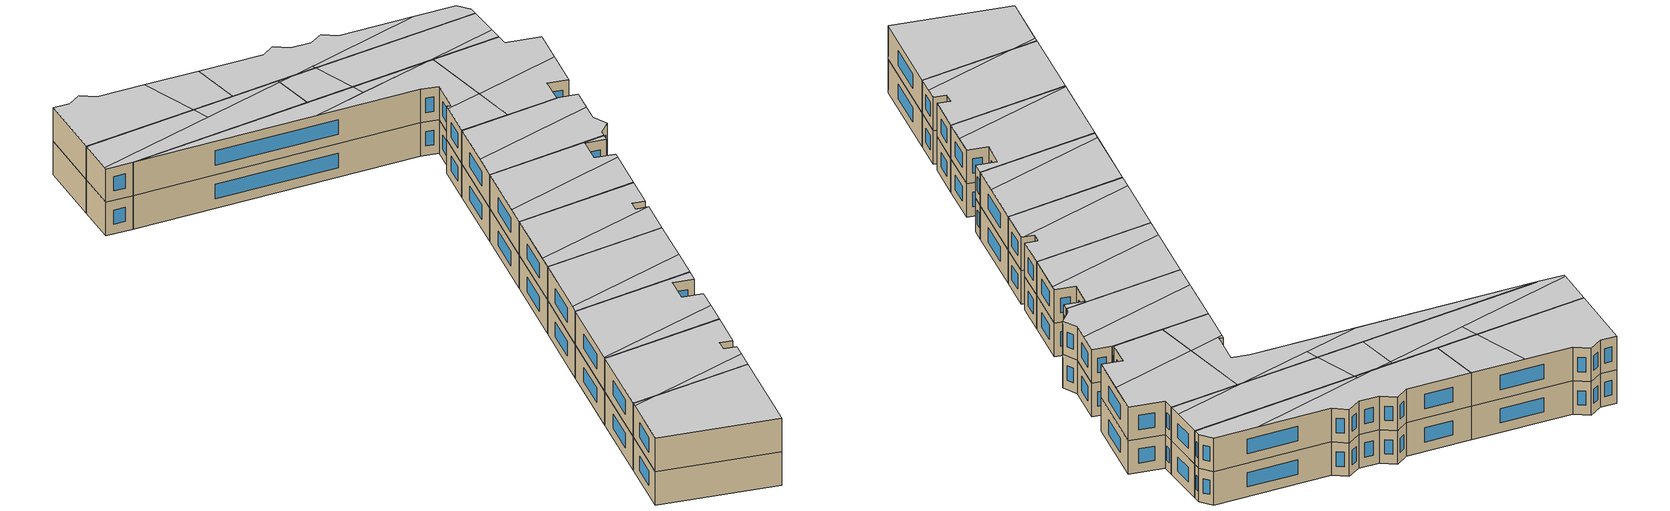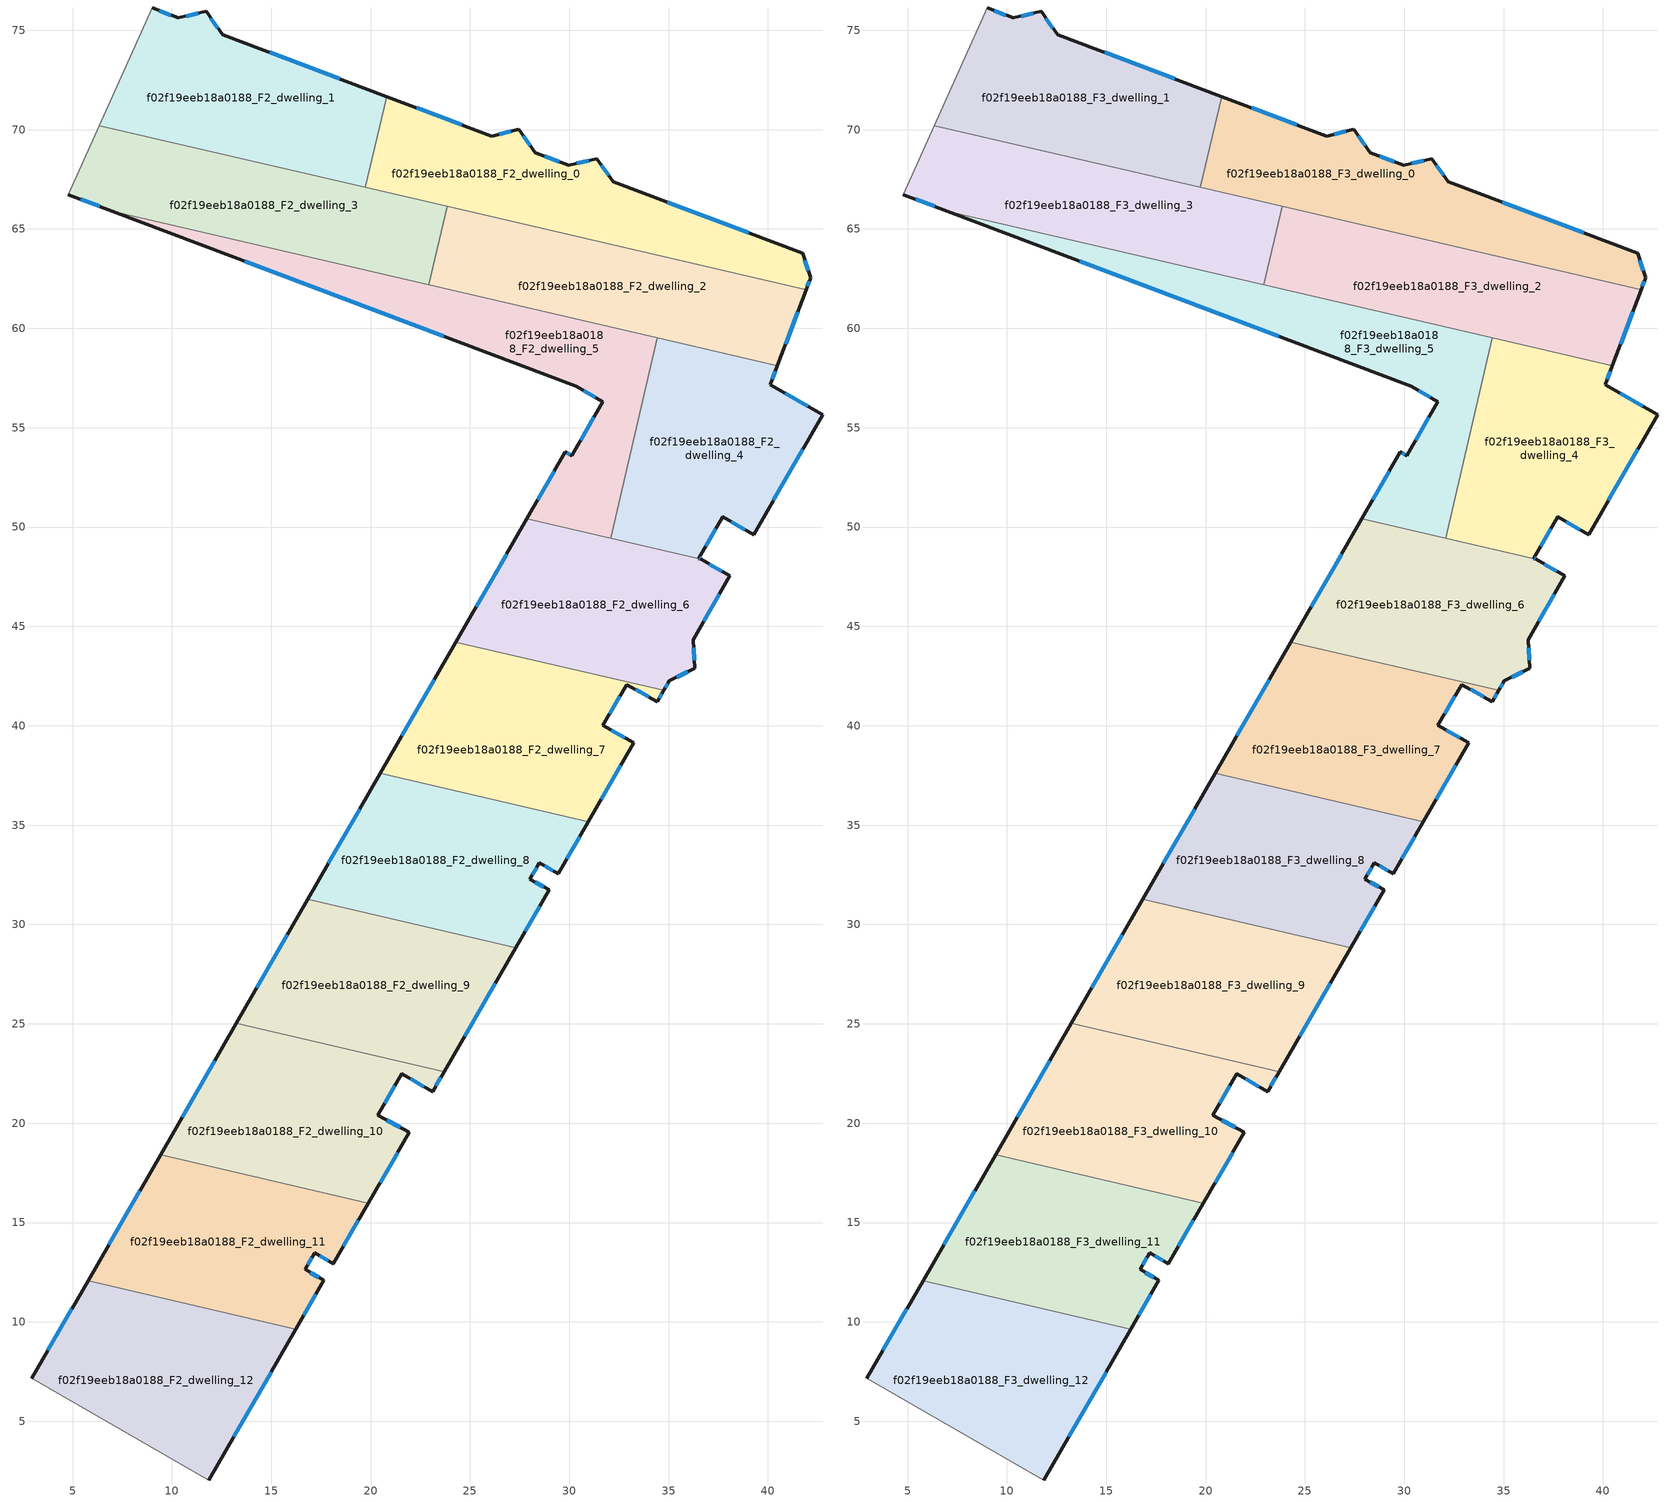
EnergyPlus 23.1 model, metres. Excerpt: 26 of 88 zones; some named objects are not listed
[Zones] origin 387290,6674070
f02f19eeb18a0188_F2_dwelling_0
 floor to f02f19eeb18a0188_F1_dwelling_0 (EU_floor_Construction): 41.74,63.77 42.15,62.55 41.92,61.94 19.74,67.09 20.81,71.66 26.09,69.67 27.45,70.02 28.29,68.85 29.97,68.21 31.37,68.54 32.21,67.37 z6
 wall outside (EU_wall_Construction): 41.92,61.94 42.15,62.55 41.74,63.77 32.21,67.37 31.37,68.54 29.97,68.21 28.29,68.85 27.45,70.02 26.09,69.67 20.81,71.66 z6:9
 wall to f02f19eeb18a0188_F2_dwelling_1 (EU_wall_Construction): 20.81,71.66 19.74,67.09 z6:9
 wall to f02f19eeb18a0188_F2_dwelling_2 (EU_wall_Construction): 23.85,66.14 41.92,61.94 z6:9
 wall to f02f19eeb18a0188_F2_dwelling_3 (EU_wall_Construction): 19.74,67.09 23.85,66.14 z6:9
 window (EU_Window_Construction): 28.05,69.18 27.69,69.68 / 29.49,68.39 28.77,68.67 / 30.97,68.44 30.37,68.3 / 31.97,67.7 31.61,68.2 / 39.02,64.8 34.94,66.34 / 42.03,62.9 41.86,63.42 / 41.99,62.11 42.09,62.37 / 24.58,70.24 22.32,71.09 / 27.06,69.92 26.48,69.77 z6.86:8.14
f02f19eeb18a0188_F2_dwelling_1
 floor to f02f19eeb18a0188_F1_dwelling_1 (EU_floor_Construction): 20.81,71.66 19.74,67.09 6.34,70.21 9,76.12 10.32,75.62 11.72,75.95 12.56,74.78 z6
 wall outside (EU_wall_Construction): 20.81,71.66 12.56,74.78 11.72,75.95 10.32,75.62 9,76.12 z6:9
 wall adiabatic (EU_wall_Construction): 9,76.12 6.34,70.21 z6:9
 wall to f02f19eeb18a0188_F2_dwelling_3 (EU_wall_Construction): 6.34,70.21 19.74,67.09 z6:9
 window (EU_Window_Construction): 18.45,72.55 14.92,73.89 / 9.94,75.77 9.38,75.98 / 11.32,75.86 10.72,75.72 / 12.32,75.11 11.96,75.62 z6.86:8.14
f02f19eeb18a0188_F2_dwelling_10
 floor to f02f19eeb18a0188_F1_dwelling_10 (EU_floor_Construction): 23.7,22.59 23.12,21.59 21.56,22.49 20.37,20.41 21.95,19.54 19.89,15.98 9.43,18.41 13.24,25.02 z6
 wall outside (EU_wall_Construction): 19.89,15.98 21.95,19.54 20.37,20.41 21.56,22.49 23.12,21.59 23.7,22.59 / 13.24,25.02 9.43,18.41 z6:9
 wall to f02f19eeb18a0188_F2_dwelling_11 (EU_wall_Construction): 9.43,18.41 19.89,15.98 z6:9
 wall to f02f19eeb18a0188_F2_dwelling_9 (EU_wall_Construction): 23.7,22.59 13.24,25.02 z6:9
 window (EU_Window_Construction): 22.01,22.23 22.68,21.84 / 20.71,21 21.22,21.89 / 21.49,19.79 20.82,20.16 / 20.48,17 21.36,18.52 / 12.15,23.13 10.52,20.3 / 23.29,21.87 23.54,22.3 z6.86:8.14
f02f19eeb18a0188_F2_dwelling_11
 floor to f02f19eeb18a0188_F1_dwelling_11 (EU_floor_Construction): 19.89,15.98 18.13,12.92 17.18,13.47 16.7,12.64 17.65,12.09 16.24,9.64 5.78,12.07 9.43,18.41 z6
 wall outside (EU_wall_Construction): 16.24,9.64 17.65,12.09 16.7,12.64 17.18,13.47 18.13,12.92 19.89,15.98 / 9.43,18.41 5.78,12.07 z6:9
 wall to f02f19eeb18a0188_F2_dwelling_12 (EU_wall_Construction): 5.78,12.07 16.24,9.64 z6:9
 window (EU_Window_Construction): 17.45,13.32 17.86,13.08 / 16.84,12.88 17.04,13.24 / 17.38,12.25 16.97,12.48 / 16.64,10.34 17.25,11.39 / 8.39,16.6 6.82,13.88 / 18.63,13.8 19.39,15.11 z6.86:8.14
f02f19eeb18a0188_F2_dwelling_12
 floor to f02f19eeb18a0188_F1_dwelling_12 (EU_floor_Construction): 16.24,9.64 11.86,2.04 2.96,7.17 5.78,12.07 z6
 wall outside (EU_wall_Construction): 5.78,12.07 2.96,7.17 / 11.86,2.04 16.24,9.64 z6:9
 wall adiabatic (EU_wall_Construction): 2.96,7.17 11.86,2.04 z6:9
 window (EU_Window_Construction): 4.97,10.67 3.76,8.57 / 13.11,4.21 14.99,7.47 z6.86:8.14
f02f19eeb18a0188_F2_dwelling_2
 floor to f02f19eeb18a0188_F1_dwelling_2 (EU_floor_Construction): 41.92,61.94 40.48,58.11 22.93,62.19 23.85,66.14 z6
 wall outside (EU_wall_Construction): 40.48,58.11 41.92,61.94 z6:9
 wall to f02f19eeb18a0188_F2_dwelling_3 (EU_wall_Construction): 23.85,66.14 22.93,62.19 z6:9
 wall to f02f19eeb18a0188_F2_dwelling_5 (EU_wall_Construction): 22.93,62.19 34.42,59.52 z6:9
 wall to f02f19eeb18a0188_F2_dwelling_4 (EU_wall_Construction): 34.42,59.52 40.48,58.11 z6:9
 window (EU_Window_Construction): 40.89,59.2 41.51,60.84 z6.86:8.14
f02f19eeb18a0188_F2_dwelling_3
 floor to f02f19eeb18a0188_F1_dwelling_3 (EU_floor_Construction): 23.85,66.14 22.93,62.19 6.99,65.89 4.77,66.73 6.34,70.21 z6
 wall outside (EU_wall_Construction): 4.77,66.73 6.99,65.89 z6:9
 wall adiabatic (EU_wall_Construction): 6.34,70.21 4.77,66.73 z6:9
 wall to f02f19eeb18a0188_F2_dwelling_5 (EU_wall_Construction): 6.99,65.89 22.93,62.19 z6:9
 window (EU_Window_Construction): 5.41,66.49 6.36,66.13 z6.86:8.14
f02f19eeb18a0188_F2_dwelling_4
 floor to f02f19eeb18a0188_F1_dwelling_4 (EU_floor_Construction): 40.48,58.11 40.12,57.16 42.75,55.65 39.28,49.62 37.72,50.52 36.52,48.44 36.63,48.37 32.08,49.43 34.42,59.52 z6
 wall outside (EU_wall_Construction): 36.63,48.37 36.52,48.44 37.72,50.52 39.28,49.62 42.75,55.65 40.12,57.16 40.48,58.11 z6:9
 wall to f02f19eeb18a0188_F2_dwelling_5 (EU_wall_Construction): 34.42,59.52 32.08,49.43 z6:9
 wall to f02f19eeb18a0188_F2_dwelling_6 (EU_wall_Construction): 32.08,49.43 36.63,48.37 z6:9
 window (EU_Window_Construction): 40.27,51.34 41.75,53.93 / 38.16,50.26 38.83,49.88 / 36.86,49.03 37.37,49.92 / 36.6,48.39 36.55,48.42 / 40.22,57.43 40.37,57.84 / 42,56.08 40.87,56.73 z6.86:8.14
f02f19eeb18a0188_F2_dwelling_5
 floor to f02f19eeb18a0188_F1_dwelling_5 (EU_floor_Construction): 34.42,59.52 32.08,49.43 27.87,50.41 29.81,53.78 30.12,53.6 31.68,56.31 30.35,57.08 6.99,65.89 z6
 wall outside (EU_wall_Construction): 6.99,65.89 30.35,57.08 31.68,56.31 30.12,53.6 29.81,53.78 27.87,50.41 z6:9
 wall to f02f19eeb18a0188_F2_dwelling_6 (EU_wall_Construction): 27.87,50.41 32.08,49.43 z6:9
 window (EU_Window_Construction): 30.03,53.65 29.9,53.73 / 31.24,55.54 30.57,54.37 / 30.73,56.86 31.3,56.53 / 13.67,63.38 23.68,59.6 / 29.25,52.82 28.42,51.37 z6.86:8.14
f02f19eeb18a0188_F2_dwelling_6
 floor to f02f19eeb18a0188_F1_dwelling_6 (EU_floor_Construction): 36.63,48.37 38.08,47.54 36.23,44.33 36.33,42.9 35.03,42.26 34.76,41.78 24.29,44.21 27.87,50.41 z6
 wall outside (EU_wall_Construction): 34.76,41.78 35.03,42.26 36.33,42.9 36.23,44.33 38.08,47.54 36.63,48.37 / 27.87,50.41 24.29,44.21 z6:9
 wall to f02f19eeb18a0188_F2_dwelling_7 (EU_wall_Construction): 24.29,44.21 34.76,41.78 z6:9
 window (EU_Window_Construction): 36.76,45.25 37.55,46.62 / 36.3,43.31 36.26,43.92 / 35.4,42.44 35.96,42.71 / 34.84,41.91 34.95,42.12 / 26.85,48.64 25.32,45.98 / 37.66,47.78 37.04,48.14 z6.86:8.14
f02f19eeb18a0188_F2_dwelling_7
 floor to f02f19eeb18a0188_F1_dwelling_7 (EU_floor_Construction): 34.76,41.78 34.43,41.22 32.9,42.07 31.68,40.04 33.24,39.14 30.95,35.17 20.49,37.6 24.29,44.21 z6
 wall outside (EU_wall_Construction): 30.95,35.17 33.24,39.14 31.68,40.04 32.9,42.07 34.43,41.22 34.76,41.78 / 24.29,44.21 20.49,37.6 z6:9
 wall to f02f19eeb18a0188_F2_dwelling_8 (EU_wall_Construction): 20.49,37.6 30.95,35.17 z6:9
 window (EU_Window_Construction): 33.34,41.83 33.99,41.46 / 32.03,40.62 32.55,41.49 / 32.79,39.39 32.12,39.78 / 31.6,36.3 32.58,38 / 23.21,42.32 21.58,39.49 / 34.53,41.38 34.66,41.62 z6.86:8.14
f02f19eeb18a0188_F2_dwelling_8
 floor to f02f19eeb18a0188_F1_dwelling_8 (EU_floor_Construction): 30.95,35.17 29.44,32.55 28.49,33.1 28.01,32.27 28.98,31.76 27.3,28.84 16.84,31.27 20.49,37.6 z6
 wall outside (EU_wall_Construction): 27.3,28.84 28.98,31.76 28.01,32.27 28.49,33.1 29.44,32.55 30.95,35.17 / 20.49,37.6 16.84,31.27 z6:9
 wall to f02f19eeb18a0188_F2_dwelling_9 (EU_wall_Construction): 16.84,31.27 27.3,28.84 z6:9
 window (EU_Window_Construction): 28.76,32.95 29.17,32.71 / 28.15,32.51 28.35,32.86 / 28.71,31.9 28.29,32.12 / 27.78,29.67 28.5,30.92 / 19.45,35.79 17.88,33.08 / 29.87,33.3 30.52,34.42 z6.86:8.14
f02f19eeb18a0188_F2_dwelling_9
 floor to f02f19eeb18a0188_F1_dwelling_9 (EU_floor_Construction): 27.3,28.84 23.7,22.59 13.24,25.02 16.84,31.27 z6
 wall outside (EU_wall_Construction): 16.84,31.27 13.24,25.02 / 23.7,22.59 27.3,28.84 z6:9
 window (EU_Window_Construction): 15.81,29.48 14.27,26.81 / 24.73,24.37 26.27,27.05 z6.86:8.14
f02f19eeb18a0188_F3_dwelling_0
 floor to f02f19eeb18a0188_F2_dwelling_0 (EU_floor_Construction): 41.74,63.77 42.15,62.55 41.92,61.94 19.74,67.09 20.81,71.66 26.09,69.67 27.45,70.02 28.29,68.85 29.97,68.21 31.37,68.54 32.21,67.37 z9
 wall outside (EU_wall_Construction): 41.92,61.94 42.15,62.55 41.74,63.77 32.21,67.37 31.37,68.54 29.97,68.21 28.29,68.85 27.45,70.02 26.09,69.67 20.81,71.66 z9:12
 wall to f02f19eeb18a0188_F3_dwelling_1 (EU_wall_Construction): 20.81,71.66 19.74,67.09 z9:12
 wall to f02f19eeb18a0188_F3_dwelling_2 (EU_wall_Construction): 23.85,66.14 41.92,61.94 z9:12
 wall to f02f19eeb18a0188_F3_dwelling_3 (EU_wall_Construction): 19.74,67.09 23.85,66.14 z9:12
 window (EU_Window_Construction): 28.05,69.18 27.69,69.68 / 29.49,68.39 28.77,68.67 / 30.97,68.44 30.37,68.3 / 31.97,67.7 31.61,68.2 / 39.02,64.8 34.94,66.34 / 42.03,62.9 41.86,63.42 / 41.99,62.11 42.09,62.37 / 24.58,70.24 22.32,71.09 / 27.06,69.92 26.48,69.77 z9.86:11.14
 ceiling to f02f19eeb18a0188_F4_dwelling_0 (EU_floor_Construction): 38.23,65.09 32.21,67.37 31.37,68.54 29.97,68.21 28.29,68.85 27.45,70.02 26.09,69.67 20.81,71.66 19.74,67.09 25.35,65.79 z12
 ceiling to f02f19eeb18a0188_F4_dwelling_2 (EU_floor_Construction): 41.92,61.94 42.11,62.45 42.15,62.55 41.74,63.77 38.23,65.09 27.33,65.68 27.31,65.33 z12
 ceiling to f02f19eeb18a0188_F4_dwelling_3 (EU_floor_Construction): 27.31,65.33 27.33,65.68 25.35,65.79 z12
f02f19eeb18a0188_F3_dwelling_1
 floor to f02f19eeb18a0188_F2_dwelling_1 (EU_floor_Construction): 20.81,71.66 19.74,67.09 6.34,70.21 9,76.12 10.32,75.62 11.72,75.95 12.56,74.78 z9
 wall outside (EU_wall_Construction): 20.81,71.66 12.56,74.78 11.72,75.95 10.32,75.62 9,76.12 z9:12
 wall adiabatic (EU_wall_Construction): 9,76.12 6.34,70.21 z9:12
 wall to f02f19eeb18a0188_F3_dwelling_3 (EU_wall_Construction): 6.34,70.21 19.74,67.09 z9:12
 window (EU_Window_Construction): 18.45,72.55 14.92,73.89 / 9.94,75.77 9.38,75.98 / 11.32,75.86 10.72,75.72 / 12.32,75.11 11.96,75.62 z9.86:11.14
 ceiling to f02f19eeb18a0188_F4_dwelling_1 (EU_floor_Construction): 16.1,67.94 16.39,73.33 12.56,74.78 11.72,75.95 10.32,75.62 9,76.12 6.34,70.21 z12
 ceiling to f02f19eeb18a0188_F4_dwelling_0 (EU_floor_Construction): 19.74,67.09 20.81,71.66 16.39,73.33 16.1,67.94 z12
f02f19eeb18a0188_F3_dwelling_10
 floor to f02f19eeb18a0188_F2_dwelling_10 (EU_floor_Construction): 23.7,22.59 23.12,21.59 21.56,22.49 20.37,20.41 21.95,19.54 19.89,15.98 9.43,18.41 13.24,25.02 z9
 wall outside (EU_wall_Construction): 19.89,15.98 21.95,19.54 20.37,20.41 21.56,22.49 23.12,21.59 23.7,22.59 / 13.24,25.02 9.43,18.41 z9:12
 wall to f02f19eeb18a0188_F3_dwelling_11 (EU_wall_Construction): 9.43,18.41 19.89,15.98 z9:12
 wall to f02f19eeb18a0188_F3_dwelling_9 (EU_wall_Construction): 23.7,22.59 13.24,25.02 z9:12
 window (EU_Window_Construction): 22.01,22.23 22.68,21.84 / 20.71,21 21.22,21.89 / 21.49,19.79 20.82,20.16 / 20.48,17 21.36,18.52 / 12.15,23.13 10.52,20.3 / 23.29,21.87 23.54,22.3 z9.86:11.14
 ceiling to f02f19eeb18a0188_F4_dwelling_9 (EU_floor_Construction): 21.95,19.54 20.37,20.41 21.56,22.49 23.12,21.59 23.7,22.59 13.24,25.02 9.51,18.55 21.01,17.93 z12
 ceiling to f02f19eeb18a0188_F4_dwelling_10 (EU_floor_Construction): 19.89,15.98 21.01,17.93 9.51,18.55 9.43,18.41 z12
f02f19eeb18a0188_F3_dwelling_11
 floor to f02f19eeb18a0188_F2_dwelling_11 (EU_floor_Construction): 19.89,15.98 18.13,12.92 17.18,13.47 16.7,12.64 17.65,12.09 16.24,9.64 5.78,12.07 9.43,18.41 z9
 wall outside (EU_wall_Construction): 16.24,9.64 17.65,12.09 16.7,12.64 17.18,13.47 18.13,12.92 19.89,15.98 / 9.43,18.41 5.78,12.07 z9:12
 wall to f02f19eeb18a0188_F3_dwelling_12 (EU_wall_Construction): 5.78,12.07 16.24,9.64 z9:12
 window (EU_Window_Construction): 17.45,13.32 17.86,13.08 / 16.84,12.88 17.04,13.24 / 17.38,12.25 16.97,12.48 / 16.64,10.34 17.25,11.39 / 8.39,16.6 6.82,13.88 / 18.63,13.8 19.39,15.11 z9.86:11.14
 ceiling to f02f19eeb18a0188_F4_dwelling_10 (EU_floor_Construction): 17.65,12.09 16.7,12.64 17.18,13.47 18.13,12.92 19.89,15.98 9.43,18.41 5.78,12.07 8,11.56 17.06,11.07 z12
 ceiling to f02f19eeb18a0188_F4_dwelling_11 (EU_floor_Construction): 16.24,9.64 17.06,11.07 8,11.56 z12
f02f19eeb18a0188_F3_dwelling_12
 floor to f02f19eeb18a0188_F2_dwelling_12 (EU_floor_Construction): 16.24,9.64 11.86,2.04 2.96,7.17 5.78,12.07 z9
 wall outside (EU_wall_Construction): 5.78,12.07 2.96,7.17 / 11.86,2.04 16.24,9.64 z9:12
 wall adiabatic (EU_wall_Construction): 2.96,7.17 11.86,2.04 z9:12
 window (EU_Window_Construction): 4.97,10.67 3.76,8.57 / 13.11,4.21 14.99,7.47 z9.86:11.14
 ceiling to f02f19eeb18a0188_F4_dwelling_11 (EU_floor_Construction): 11.86,2.04 16.24,9.64 8,11.56 5.56,11.69 2.96,7.17 z12
 ceiling to f02f19eeb18a0188_F4_dwelling_10 (EU_floor_Construction): 8,11.56 5.78,12.07 5.56,11.69 z12
f02f19eeb18a0188_F3_dwelling_2
 floor to f02f19eeb18a0188_F2_dwelling_2 (EU_floor_Construction): 41.92,61.94 40.48,58.11 22.93,62.19 23.85,66.14 z9
 wall outside (EU_wall_Construction): 40.48,58.11 41.92,61.94 z9:12
 wall to f02f19eeb18a0188_F3_dwelling_3 (EU_wall_Construction): 23.85,66.14 22.93,62.19 z9:12
 wall to f02f19eeb18a0188_F3_dwelling_5 (EU_wall_Construction): 22.93,62.19 34.42,59.52 z9:12
 wall to f02f19eeb18a0188_F3_dwelling_4 (EU_wall_Construction): 34.42,59.52 40.48,58.11 z9:12
 window (EU_Window_Construction): 40.89,59.2 41.51,60.84 z9.86:11.14
 ceiling to f02f19eeb18a0188_F4_dwelling_2 (EU_floor_Construction): 40.91,59.27 41.92,61.94 27.31,65.33 27.09,61.22 33.86,59.65 z12
 ceiling to f02f19eeb18a0188_F4_dwelling_4 (EU_floor_Construction): 40.48,58.11 40.91,59.27 33.86,59.65 z12
 ceiling to f02f19eeb18a0188_F4_dwelling_3 (EU_floor_Construction): 27.09,61.22 27.31,65.33 25.35,65.79 23.79,65.87 22.93,62.19 z12
 ceiling to f02f19eeb18a0188_F4_dwelling_0 (EU_floor_Construction): 25.35,65.79 23.85,66.14 23.79,65.87 z12
f02f19eeb18a0188_F3_dwelling_3
 floor to f02f19eeb18a0188_F2_dwelling_3 (EU_floor_Construction): 23.85,66.14 22.93,62.19 6.99,65.89 4.77,66.73 6.34,70.21 z9
 wall outside (EU_wall_Construction): 4.77,66.73 6.99,65.89 z9:12
 wall adiabatic (EU_wall_Construction): 6.34,70.21 4.77,66.73 z9:12
 wall to f02f19eeb18a0188_F3_dwelling_5 (EU_wall_Construction): 6.99,65.89 22.93,62.19 z9:12
 window (EU_Window_Construction): 5.41,66.49 6.36,66.13 z9.86:11.14
 ceiling to f02f19eeb18a0188_F4_dwelling_3 (EU_floor_Construction): 22.93,62.19 23.79,65.87 4.85,66.89 4.77,66.73 6.99,65.89 z12
 ceiling to f02f19eeb18a0188_F4_dwelling_1 (EU_floor_Construction): 16.02,66.29 16.1,67.94 6.34,70.21 4.85,66.89 z12
 ceiling to f02f19eeb18a0188_F4_dwelling_0 (EU_floor_Construction): 23.79,65.87 23.85,66.14 16.1,67.94 16.02,66.29 z12
f02f19eeb18a0188_F3_dwelling_4
 floor to f02f19eeb18a0188_F2_dwelling_4 (EU_floor_Construction): 40.48,58.11 40.12,57.16 42.75,55.65 39.28,49.62 37.72,50.52 36.52,48.44 36.63,48.37 32.08,49.43 34.42,59.52 z9
 wall outside (EU_wall_Construction): 36.63,48.37 36.52,48.44 37.72,50.52 39.28,49.62 42.75,55.65 40.12,57.16 40.48,58.11 z9:12
 wall to f02f19eeb18a0188_F3_dwelling_5 (EU_wall_Construction): 34.42,59.52 32.08,49.43 z9:12
 wall to f02f19eeb18a0188_F3_dwelling_6 (EU_wall_Construction): 32.08,49.43 36.63,48.37 z9:12
 window (EU_Window_Construction): 40.27,51.34 41.75,53.93 / 38.16,50.26 38.83,49.88 / 36.86,49.03 37.37,49.92 / 36.6,48.39 36.55,48.42 / 40.22,57.43 40.37,57.84 / 42,56.08 40.87,56.73 z9.86:11.14
 ceiling to f02f19eeb18a0188_F4_dwelling_4 (EU_floor_Construction): 41.14,52.86 42.75,55.65 40.12,57.16 40.48,58.11 34.42,59.52 32.98,53.3 z12
 ceiling to f02f19eeb18a0188_F4_dwelling_5 (EU_floor_Construction): 39.28,49.62 41.14,52.86 32.98,53.3 32.08,49.43 36.63,48.37 36.52,48.44 37.72,50.52 z12
f02f19eeb18a0188_F3_dwelling_5
 floor to f02f19eeb18a0188_F2_dwelling_5 (EU_floor_Construction): 34.42,59.52 32.08,49.43 27.87,50.41 29.81,53.78 30.12,53.6 31.68,56.31 30.35,57.08 6.99,65.89 z9
 wall outside (EU_wall_Construction): 6.99,65.89 30.35,57.08 31.68,56.31 30.12,53.6 29.81,53.78 27.87,50.41 z9:12
 wall to f02f19eeb18a0188_F3_dwelling_6 (EU_wall_Construction): 27.87,50.41 32.08,49.43 z9:12
 window (EU_Window_Construction): 30.03,53.65 29.9,53.73 / 31.24,55.54 30.57,54.37 / 30.73,56.86 31.3,56.53 / 13.67,63.38 23.68,59.6 / 29.25,52.82 28.42,51.37 z9.86:11.14
 ceiling to f02f19eeb18a0188_F4_dwelling_5 (EU_floor_Construction): 32.08,49.43 32.98,53.3 29.64,53.48 27.87,50.41 z12
 ceiling to f02f19eeb18a0188_F4_dwelling_2 (EU_floor_Construction): 33.86,59.65 27.09,61.22 27.03,60.02 z12
 ceiling to f02f19eeb18a0188_F4_dwelling_4 (EU_floor_Construction): 32.98,53.3 34.42,59.52 33.86,59.65 21.82,60.3 30.35,57.08 31.68,56.31 30.12,53.6 29.81,53.78 29.64,53.48 z12
 ceiling to f02f19eeb18a0188_F4_dwelling_3 (EU_floor_Construction): 27.03,60.02 27.09,61.22 6.99,65.89 21.82,60.3 z12
f02f19eeb18a0188_F3_dwelling_6
 floor to f02f19eeb18a0188_F2_dwelling_6 (EU_floor_Construction): 36.63,48.37 38.08,47.54 36.23,44.33 36.33,42.9 35.03,42.26 34.76,41.78 24.29,44.21 27.87,50.41 z9
 wall outside (EU_wall_Construction): 34.76,41.78 35.03,42.26 36.33,42.9 36.23,44.33 38.08,47.54 36.63,48.37 / 27.87,50.41 24.29,44.21 z9:12
 wall to f02f19eeb18a0188_F3_dwelling_7 (EU_wall_Construction): 24.29,44.21 34.76,41.78 z9:12
 window (EU_Window_Construction): 36.76,45.25 37.55,46.62 / 36.3,43.31 36.26,43.92 / 35.4,42.44 35.96,42.71 / 34.84,41.91 34.95,42.12 / 26.85,48.64 25.32,45.98 / 37.66,47.78 37.04,48.14 z9.86:11.14
 ceiling to f02f19eeb18a0188_F4_dwelling_6 (EU_floor_Construction): 36.33,42.9 36.23,44.33 37.03,45.72 25.53,46.34 24.29,44.21 34.76,41.78 35.03,42.26 z12
 ceiling to f02f19eeb18a0188_F4_dwelling_5 (EU_floor_Construction): 37.03,45.72 38.08,47.54 36.63,48.37 27.87,50.41 25.53,46.34 z12
f02f19eeb18a0188_F3_dwelling_7
 floor to f02f19eeb18a0188_F2_dwelling_7 (EU_floor_Construction): 34.76,41.78 34.43,41.22 32.9,42.07 31.68,40.04 33.24,39.14 30.95,35.17 20.49,37.6 24.29,44.21 z9
 wall outside (EU_wall_Construction): 30.95,35.17 33.24,39.14 31.68,40.04 32.9,42.07 34.43,41.22 34.76,41.78 / 24.29,44.21 20.49,37.6 z9:12
 wall to f02f19eeb18a0188_F3_dwelling_8 (EU_wall_Construction): 20.49,37.6 30.95,35.17 z9:12
 window (EU_Window_Construction): 33.34,41.83 33.99,41.46 / 32.03,40.62 32.55,41.49 / 32.79,39.39 32.12,39.78 / 31.6,36.3 32.58,38 / 23.21,42.32 21.58,39.49 / 34.53,41.38 34.66,41.62 z9.86:11.14
 ceiling to f02f19eeb18a0188_F4_dwelling_7 (EU_floor_Construction): 30.95,35.17 32.97,38.68 21.47,39.3 20.49,37.6 z12
 ceiling to f02f19eeb18a0188_F4_dwelling_6 (EU_floor_Construction): 33.24,39.14 31.68,40.04 32.9,42.07 34.43,41.22 34.76,41.78 24.29,44.21 21.47,39.3 32.97,38.68 z12
f02f19eeb18a0188_F3_dwelling_8
 floor to f02f19eeb18a0188_F2_dwelling_8 (EU_floor_Construction): 30.95,35.17 29.44,32.55 28.49,33.1 28.01,32.27 28.98,31.76 27.3,28.84 16.84,31.27 20.49,37.6 z9
 wall outside (EU_wall_Construction): 27.3,28.84 28.98,31.76 28.01,32.27 28.49,33.1 29.44,32.55 30.95,35.17 / 20.49,37.6 16.84,31.27 z9:12
 wall to f02f19eeb18a0188_F3_dwelling_9 (EU_wall_Construction): 16.84,31.27 27.3,28.84 z9:12
 window (EU_Window_Construction): 28.76,32.95 29.17,32.71 / 28.15,32.51 28.35,32.86 / 28.71,31.9 28.29,32.12 / 27.78,29.67 28.5,30.92 / 19.45,35.79 17.88,33.08 / 29.87,33.3 30.52,34.42 z9.86:11.14
 ceiling to f02f19eeb18a0188_F4_dwelling_7 (EU_floor_Construction): 29.44,32.55 30.95,35.17 20.49,37.6 17.52,32.45 28.83,31.83 28.01,32.27 28.49,33.1 z12
 ceiling to f02f19eeb18a0188_F4_dwelling_8 (EU_floor_Construction): 27.3,28.84 28.98,31.76 28.83,31.83 17.52,32.45 16.84,31.27 z12
f02f19eeb18a0188_F3_dwelling_9
 floor to f02f19eeb18a0188_F2_dwelling_9 (EU_floor_Construction): 27.3,28.84 23.7,22.59 13.24,25.02 16.84,31.27 z9
 wall outside (EU_wall_Construction): 16.84,31.27 13.24,25.02 / 23.7,22.59 27.3,28.84 z9:12
 window (EU_Window_Construction): 15.81,29.48 14.27,26.81 / 24.73,24.37 26.27,27.05 z9.86:11.14
 ceiling to f02f19eeb18a0188_F4_dwelling_8 (EU_floor_Construction): 25.12,25.06 27.3,28.84 16.84,31.27 13.62,25.68 z12
 ceiling to f02f19eeb18a0188_F4_dwelling_9 (EU_floor_Construction): 23.7,22.59 25.12,25.06 13.62,25.68 13.24,25.02 z12
[Building]
EU S2 Campaign: North Axis=0; Terrain=City; Solar Distribution=FullExterior
[Site:Location]
Helsinki-Vantaa.AP: Latitude=60.317; Longitude=24.963; Time Zone=2; Elevation=54.6
[SizingPeriod:WeatherFileDays]
AnnualSizingPeriod: Begin Month=1; Begin Day of Month=1; End Month=12; End Day of Month=31; Day of Week for Start Day=Monday; Use Weather File Daylight Saving Period=No; Use Weather File Rain and Snow Indicators=No
[MATERIAL]
EU_InternalMass_Material: Roughness=MediumRough; Thickness=0.1; Conductivity=1; Density=1800; Specific Heat=900; Thermal Absorptance=0.9; Solar Absorptance=0.7; Visible Absorptance=0.7
[MATERIAL:NOMASS] Roughness=MediumRough; Thermal Absorptance=0.9; Solar Absorptance=0.7; Visible Absorptance=0.7
Name | Thermal Resistance
EU_wall_NoMass | 2.6932
EU_floor_NoMass | 2.22482
[WINDOWMATERIAL:SIMPLEGLAZINGSYSTEM]
EU_Window_SimpleGlazing: UFactor=2.14966; Solar Heat Gain Coefficient=0.7; Visible Transmittance=0.7
[CONSTRUCTION]
EU_wall_Construction: EU_wall_NoMass
EU_floor_Construction: EU_floor_NoMass
EU_Window_Construction: EU_Window_SimpleGlazing
EU_InternalMass_Construction: EU_InternalMass_Material
[ZONE] Type=1; Multiplier=1; Ceiling Height=autocalculate; Floor Area=autocalculate; Part of Total Floor Area=Yes
Name | Volume
f02f19eeb18a0188_F2_dwelling_0; f02f19eeb18a0188_F3_dwelling_0; f02f19eeb18a0188_F2_dwelling_3; f02f19eeb18a0188_F3_dwelling_3 | 222.335
f02f19eeb18a0188_F2_dwelling_1; f02f19eeb18a0188_F3_dwelling_1 | 222.346
f02f19eeb18a0188_F2_dwelling_10; f02f19eeb18a0188_F3_dwelling_10 | 222.356
f02f19eeb18a0188_F2_dwelling_11; f02f19eeb18a0188_F3_dwelling_11 | 222.354
f02f19eeb18a0188_F2_dwelling_12; f02f19eeb18a0188_F3_dwelling_12; f02f19eeb18a0188_F2_dwelling_2; f02f19eeb18a0188_F3_dwelling_2; f02f19eeb18a0188_F2_dwelling_9; f02f19eeb18a0188_F3_dwelling_9 | 222.352
f02f19eeb18a0188_F2_dwelling_4; f02f19eeb18a0188_F3_dwelling_4 | 222.348
f02f19eeb18a0188_F2_dwelling_5; f02f19eeb18a0188_F3_dwelling_5 | 222.327
f02f19eeb18a0188_F2_dwelling_6; f02f19eeb18a0188_F3_dwelling_6 | 222.342
f02f19eeb18a0188_F2_dwelling_7; f02f19eeb18a0188_F3_dwelling_7 | 222.341
f02f19eeb18a0188_F2_dwelling_8; f02f19eeb18a0188_F3_dwelling_8 | 222.36
[INTERNALMASS] Construction=EU_InternalMass_Construction
Name | Zone or ZoneList | Surface Area
f02f19eeb18a0188_F2_dwelling_0_EU_InternalMass | f02f19eeb18a0188_F2_dwelling_0 | 74.1124
f02f19eeb18a0188_F2_dwelling_1_EU_InternalMass | f02f19eeb18a0188_F2_dwelling_1 | 74.1165
f02f19eeb18a0188_F2_dwelling_2_EU_InternalMass | f02f19eeb18a0188_F2_dwelling_2 | 74.1171
f02f19eeb18a0188_F2_dwelling_3_EU_InternalMass | f02f19eeb18a0188_F2_dwelling_3 | 74.1113
f02f19eeb18a0188_F2_dwelling_4_EU_InternalMass | f02f19eeb18a0188_F2_dwelling_4 | 74.1171
f02f19eeb18a0188_F2_dwelling_5_EU_InternalMass | f02f19eeb18a0188_F2_dwelling_5 | 74.1096
f02f19eeb18a0188_F2_dwelling_6_EU_InternalMass | f02f19eeb18a0188_F2_dwelling_6 | 74.1139
f02f19eeb18a0188_F2_dwelling_7_EU_InternalMass | f02f19eeb18a0188_F2_dwelling_7 | 74.1138
f02f19eeb18a0188_F2_dwelling_8_EU_InternalMass | f02f19eeb18a0188_F2_dwelling_8 | 74.1196
f02f19eeb18a0188_F2_dwelling_9_EU_InternalMass | f02f19eeb18a0188_F2_dwelling_9 | 74.1174
f02f19eeb18a0188_F2_dwelling_10_EU_InternalMass | f02f19eeb18a0188_F2_dwelling_10 | 74.1187
f02f19eeb18a0188_F2_dwelling_11_EU_InternalMass | f02f19eeb18a0188_F2_dwelling_11 | 74.118
f02f19eeb18a0188_F2_dwelling_12_EU_InternalMass | f02f19eeb18a0188_F2_dwelling_12 | 74.1176
f02f19eeb18a0188_F3_dwelling_0_EU_InternalMass | f02f19eeb18a0188_F3_dwelling_0 | 74.1124
f02f19eeb18a0188_F3_dwelling_1_EU_InternalMass | f02f19eeb18a0188_F3_dwelling_1 | 74.1165
f02f19eeb18a0188_F3_dwelling_2_EU_InternalMass | f02f19eeb18a0188_F3_dwelling_2 | 74.1171
f02f19eeb18a0188_F3_dwelling_3_EU_InternalMass | f02f19eeb18a0188_F3_dwelling_3 | 74.1113
f02f19eeb18a0188_F3_dwelling_4_EU_InternalMass | f02f19eeb18a0188_F3_dwelling_4 | 74.1171
f02f19eeb18a0188_F3_dwelling_5_EU_InternalMass | f02f19eeb18a0188_F3_dwelling_5 | 74.1096
f02f19eeb18a0188_F3_dwelling_6_EU_InternalMass | f02f19eeb18a0188_F3_dwelling_6 | 74.1139
f02f19eeb18a0188_F3_dwelling_7_EU_InternalMass | f02f19eeb18a0188_F3_dwelling_7 | 74.1138
f02f19eeb18a0188_F3_dwelling_8_EU_InternalMass | f02f19eeb18a0188_F3_dwelling_8 | 74.1196
f02f19eeb18a0188_F3_dwelling_9_EU_InternalMass | f02f19eeb18a0188_F3_dwelling_9 | 74.1174
f02f19eeb18a0188_F3_dwelling_10_EU_InternalMass | f02f19eeb18a0188_F3_dwelling_10 | 74.1187
f02f19eeb18a0188_F3_dwelling_11_EU_InternalMass | f02f19eeb18a0188_F3_dwelling_11 | 74.118
f02f19eeb18a0188_F3_dwelling_12_EU_InternalMass | f02f19eeb18a0188_F3_dwelling_12 | 74.1176
[OTHEREQUIPMENT] Fuel Type=Electricity; Design Level Calculation Method=Watts/Area; Power per Zone Floor Area=1; Fraction Latent=0; Fraction Radiant=0; Fraction Lost=0; Carbon Dioxide Generation Rate=0; EndUse Subcategory=EU_Step8_InternalGains
Name | Zone or ZoneList or Space or SpaceList | Schedule
EU_Step8_InternalGain_f02f19eeb18a0188_F2_dwelling_0_f000 | f02f19eeb18a0188_F2_dwelling_0 | EU_Step8_GainSchedule_f02f19eeb18a0188_F2_dwelling_0_f000
EU_Step8_InternalGain_f02f19eeb18a0188_F2_dwelling_1_f000 | f02f19eeb18a0188_F2_dwelling_1 | EU_Step8_GainSchedule_f02f19eeb18a0188_F2_dwelling_1_f000
EU_Step8_InternalGain_f02f19eeb18a0188_F2_dwelling_2_f000 | f02f19eeb18a0188_F2_dwelling_2 | EU_Step8_GainSchedule_f02f19eeb18a0188_F2_dwelling_2_f000
EU_Step8_InternalGain_f02f19eeb18a0188_F2_dwelling_3_f000 | f02f19eeb18a0188_F2_dwelling_3 | EU_Step8_GainSchedule_f02f19eeb18a0188_F2_dwelling_3_f000
EU_Step8_InternalGain_f02f19eeb18a0188_F2_dwelling_4_f000 | f02f19eeb18a0188_F2_dwelling_4 | EU_Step8_GainSchedule_f02f19eeb18a0188_F2_dwelling_4_f000
EU_Step8_InternalGain_f02f19eeb18a0188_F2_dwelling_5_f000 | f02f19eeb18a0188_F2_dwelling_5 | EU_Step8_GainSchedule_f02f19eeb18a0188_F2_dwelling_5_f000
EU_Step8_InternalGain_f02f19eeb18a0188_F2_dwelling_6_f000 | f02f19eeb18a0188_F2_dwelling_6 | EU_Step8_GainSchedule_f02f19eeb18a0188_F2_dwelling_6_f000
EU_Step8_InternalGain_f02f19eeb18a0188_F2_dwelling_7_f000 | f02f19eeb18a0188_F2_dwelling_7 | EU_Step8_GainSchedule_f02f19eeb18a0188_F2_dwelling_7_f000
EU_Step8_InternalGain_f02f19eeb18a0188_F2_dwelling_8_f000 | f02f19eeb18a0188_F2_dwelling_8 | EU_Step8_GainSchedule_f02f19eeb18a0188_F2_dwelling_8_f000
EU_Step8_InternalGain_f02f19eeb18a0188_F2_dwelling_9_f000 | f02f19eeb18a0188_F2_dwelling_9 | EU_Step8_GainSchedule_f02f19eeb18a0188_F2_dwelling_9_f000
EU_Step8_InternalGain_f02f19eeb18a0188_F2_dwelling_10_f000 | f02f19eeb18a0188_F2_dwelling_10 | EU_Step8_GainSchedule_f02f19eeb18a0188_F2_dwelling_10_f000
EU_Step8_InternalGain_f02f19eeb18a0188_F2_dwelling_11_f000 | f02f19eeb18a0188_F2_dwelling_11 | EU_Step8_GainSchedule_f02f19eeb18a0188_F2_dwelling_11_f000
EU_Step8_InternalGain_f02f19eeb18a0188_F2_dwelling_12_f000 | f02f19eeb18a0188_F2_dwelling_12 | EU_Step8_GainSchedule_f02f19eeb18a0188_F2_dwelling_12_f000
EU_Step8_InternalGain_f02f19eeb18a0188_F3_dwelling_0_f000 | f02f19eeb18a0188_F3_dwelling_0 | EU_Step8_GainSchedule_f02f19eeb18a0188_F3_dwelling_0_f000
EU_Step8_InternalGain_f02f19eeb18a0188_F3_dwelling_1_f000 | f02f19eeb18a0188_F3_dwelling_1 | EU_Step8_GainSchedule_f02f19eeb18a0188_F3_dwelling_1_f000
EU_Step8_InternalGain_f02f19eeb18a0188_F3_dwelling_2_f000 | f02f19eeb18a0188_F3_dwelling_2 | EU_Step8_GainSchedule_f02f19eeb18a0188_F3_dwelling_2_f000
EU_Step8_InternalGain_f02f19eeb18a0188_F3_dwelling_3_f000 | f02f19eeb18a0188_F3_dwelling_3 | EU_Step8_GainSchedule_f02f19eeb18a0188_F3_dwelling_3_f000
EU_Step8_InternalGain_f02f19eeb18a0188_F3_dwelling_4_f000 | f02f19eeb18a0188_F3_dwelling_4 | EU_Step8_GainSchedule_f02f19eeb18a0188_F3_dwelling_4_f000
EU_Step8_InternalGain_f02f19eeb18a0188_F3_dwelling_5_f000 | f02f19eeb18a0188_F3_dwelling_5 | EU_Step8_GainSchedule_f02f19eeb18a0188_F3_dwelling_5_f000
EU_Step8_InternalGain_f02f19eeb18a0188_F3_dwelling_6_f000 | f02f19eeb18a0188_F3_dwelling_6 | EU_Step8_GainSchedule_f02f19eeb18a0188_F3_dwelling_6_f000
EU_Step8_InternalGain_f02f19eeb18a0188_F3_dwelling_7_f000 | f02f19eeb18a0188_F3_dwelling_7 | EU_Step8_GainSchedule_f02f19eeb18a0188_F3_dwelling_7_f000
EU_Step8_InternalGain_f02f19eeb18a0188_F3_dwelling_8_f000 | f02f19eeb18a0188_F3_dwelling_8 | EU_Step8_GainSchedule_f02f19eeb18a0188_F3_dwelling_8_f000
EU_Step8_InternalGain_f02f19eeb18a0188_F3_dwelling_9_f000 | f02f19eeb18a0188_F3_dwelling_9 | EU_Step8_GainSchedule_f02f19eeb18a0188_F3_dwelling_9_f000
EU_Step8_InternalGain_f02f19eeb18a0188_F3_dwelling_10_f000 | f02f19eeb18a0188_F3_dwelling_10 | EU_Step8_GainSchedule_f02f19eeb18a0188_F3_dwelling_10_f000
EU_Step8_InternalGain_f02f19eeb18a0188_F3_dwelling_11_f000 | f02f19eeb18a0188_F3_dwelling_11 | EU_Step8_GainSchedule_f02f19eeb18a0188_F3_dwelling_11_f000
EU_Step8_InternalGain_f02f19eeb18a0188_F3_dwelling_12_f000 | f02f19eeb18a0188_F3_dwelling_12 | EU_Step8_GainSchedule_f02f19eeb18a0188_F3_dwelling_12_f000
[ZONEVENTILATION:DESIGNFLOWRATE] Schedule=EU_AlwaysOn; Design Flow Rate Calculation Method=AirChanges/Hour; Air Changes per Hour=0.586271; Ventilation Type=Natural; Fan Pressure Rise=0; Fan Total Efficiency=1; Constant Term Coefficient=1; Temperature Term Coefficient=0; Velocity Term Coefficient=0; Velocity Squared Term Coefficient=0; Minimum Indoor Temperature=-100; Maximum Indoor Temperature=100; Delta Temperature=-100; Minimum Outdoor Temperature=-100; Maximum Outdoor Temperature=100; Maximum Wind Speed=40
Name | Zone or ZoneList or Space or SpaceList
EU_ConstantAir_f02f19eeb18a0188_F2_dwelling_0 | f02f19eeb18a0188_F2_dwelling_0
EU_ConstantAir_f02f19eeb18a0188_F2_dwelling_1 | f02f19eeb18a0188_F2_dwelling_1
EU_ConstantAir_f02f19eeb18a0188_F2_dwelling_2 | f02f19eeb18a0188_F2_dwelling_2
EU_ConstantAir_f02f19eeb18a0188_F2_dwelling_3 | f02f19eeb18a0188_F2_dwelling_3
EU_ConstantAir_f02f19eeb18a0188_F2_dwelling_4 | f02f19eeb18a0188_F2_dwelling_4
EU_ConstantAir_f02f19eeb18a0188_F2_dwelling_5 | f02f19eeb18a0188_F2_dwelling_5
EU_ConstantAir_f02f19eeb18a0188_F2_dwelling_6 | f02f19eeb18a0188_F2_dwelling_6
EU_ConstantAir_f02f19eeb18a0188_F2_dwelling_7 | f02f19eeb18a0188_F2_dwelling_7
EU_ConstantAir_f02f19eeb18a0188_F2_dwelling_8 | f02f19eeb18a0188_F2_dwelling_8
EU_ConstantAir_f02f19eeb18a0188_F2_dwelling_9 | f02f19eeb18a0188_F2_dwelling_9
EU_ConstantAir_f02f19eeb18a0188_F2_dwelling_10 | f02f19eeb18a0188_F2_dwelling_10
EU_ConstantAir_f02f19eeb18a0188_F2_dwelling_11 | f02f19eeb18a0188_F2_dwelling_11
EU_ConstantAir_f02f19eeb18a0188_F2_dwelling_12 | f02f19eeb18a0188_F2_dwelling_12
EU_ConstantAir_f02f19eeb18a0188_F3_dwelling_0 | f02f19eeb18a0188_F3_dwelling_0
EU_ConstantAir_f02f19eeb18a0188_F3_dwelling_1 | f02f19eeb18a0188_F3_dwelling_1
EU_ConstantAir_f02f19eeb18a0188_F3_dwelling_2 | f02f19eeb18a0188_F3_dwelling_2
EU_ConstantAir_f02f19eeb18a0188_F3_dwelling_3 | f02f19eeb18a0188_F3_dwelling_3
EU_ConstantAir_f02f19eeb18a0188_F3_dwelling_4 | f02f19eeb18a0188_F3_dwelling_4
EU_ConstantAir_f02f19eeb18a0188_F3_dwelling_5 | f02f19eeb18a0188_F3_dwelling_5
EU_ConstantAir_f02f19eeb18a0188_F3_dwelling_6 | f02f19eeb18a0188_F3_dwelling_6
EU_ConstantAir_f02f19eeb18a0188_F3_dwelling_7 | f02f19eeb18a0188_F3_dwelling_7
EU_ConstantAir_f02f19eeb18a0188_F3_dwelling_8 | f02f19eeb18a0188_F3_dwelling_8
EU_ConstantAir_f02f19eeb18a0188_F3_dwelling_9 | f02f19eeb18a0188_F3_dwelling_9
EU_ConstantAir_f02f19eeb18a0188_F3_dwelling_10 | f02f19eeb18a0188_F3_dwelling_10
EU_ConstantAir_f02f19eeb18a0188_F3_dwelling_11 | f02f19eeb18a0188_F3_dwelling_11
EU_ConstantAir_f02f19eeb18a0188_F3_dwelling_12 | f02f19eeb18a0188_F3_dwelling_12
[HVACTEMPLATE:THERMOSTAT] Constant Heating Setpoint=20; Constant Cooling Setpoint=50
EU_HeatOnly_f02f19eeb18a0188_F4_dwelling_10; EU_HeatOnly_f02f19eeb18a0188_F4_dwelling_11; EU_HeatOnly_f02f19eeb18a0188_F5_dwelling_0; EU_HeatOnly_f02f19eeb18a0188_F5_dwelling_1; EU_HeatOnly_f02f19eeb18a0188_F5_dwelling_2; EU_HeatOnly_f02f19eeb18a0188_F5_dwelling_3; EU_HeatOnly_f02f19eeb18a0188_F5_dwelling_4; EU_HeatOnly_f02f19eeb18a0188_F5_dwelling_5
[HVACTEMPLATE:ZONE:IDEALLOADSAIRSYSTEM] System Availability Schedule=EU_AlwaysOn; Maximum Heating Supply Air Temperature=50; Minimum Cooling Supply Air Temperature=13; Maximum Heating Supply Air Humidity Ratio=0.0156; Minimum Cooling Supply Air Humidity Ratio=0.0077; Heating Limit=NoLimit; Cooling Limit=NoLimit; Heating Availability Schedule=EU_AlwaysOn; Cooling Availability Schedule=EU_CoolingOff; Dehumidification Control Type=ConstantSensibleHeatRatio; Cooling Sensible Heat Ratio=0.7; Dehumidification Setpoint=60; Humidification Control Type=None; Humidification Setpoint=30; Outdoor Air Method=None; Outdoor Air Flow Rate per Person=0.00944; Outdoor Air Flow Rate per Zone Floor Area=0; Outdoor Air Flow Rate per Zone=0; Demand Controlled Ventilation Type=None; Outdoor Air Economizer Type=NoEconomizer; Heat Recovery Type=None; Sensible Heat Recovery Effectiveness=0.7; Latent Heat Recovery Effectiveness=0.65
Name | Template Thermostat
f02f19eeb18a0188_F2_dwelling_0 | EU_HeatOnly_f02f19eeb18a0188_F2_dwelling_0
f02f19eeb18a0188_F2_dwelling_1 | EU_HeatOnly_f02f19eeb18a0188_F2_dwelling_1
f02f19eeb18a0188_F2_dwelling_2 | EU_HeatOnly_f02f19eeb18a0188_F2_dwelling_2
f02f19eeb18a0188_F2_dwelling_3 | EU_HeatOnly_f02f19eeb18a0188_F2_dwelling_3
f02f19eeb18a0188_F2_dwelling_4 | EU_HeatOnly_f02f19eeb18a0188_F2_dwelling_4
f02f19eeb18a0188_F2_dwelling_5 | EU_HeatOnly_f02f19eeb18a0188_F2_dwelling_5
f02f19eeb18a0188_F2_dwelling_6 | EU_HeatOnly_f02f19eeb18a0188_F2_dwelling_6
f02f19eeb18a0188_F2_dwelling_7 | EU_HeatOnly_f02f19eeb18a0188_F2_dwelling_7
f02f19eeb18a0188_F2_dwelling_8 | EU_HeatOnly_f02f19eeb18a0188_F2_dwelling_8
f02f19eeb18a0188_F2_dwelling_9 | EU_HeatOnly_f02f19eeb18a0188_F2_dwelling_9
f02f19eeb18a0188_F2_dwelling_10 | EU_HeatOnly_f02f19eeb18a0188_F2_dwelling_10
f02f19eeb18a0188_F2_dwelling_11 | EU_HeatOnly_f02f19eeb18a0188_F2_dwelling_11
f02f19eeb18a0188_F2_dwelling_12 | EU_HeatOnly_f02f19eeb18a0188_F2_dwelling_12
f02f19eeb18a0188_F3_dwelling_0 | EU_HeatOnly_f02f19eeb18a0188_F3_dwelling_0
f02f19eeb18a0188_F3_dwelling_1 | EU_HeatOnly_f02f19eeb18a0188_F3_dwelling_1
f02f19eeb18a0188_F3_dwelling_2 | EU_HeatOnly_f02f19eeb18a0188_F3_dwelling_2
f02f19eeb18a0188_F3_dwelling_3 | EU_HeatOnly_f02f19eeb18a0188_F3_dwelling_3
f02f19eeb18a0188_F3_dwelling_4 | EU_HeatOnly_f02f19eeb18a0188_F3_dwelling_4
f02f19eeb18a0188_F3_dwelling_5 | EU_HeatOnly_f02f19eeb18a0188_F3_dwelling_5
f02f19eeb18a0188_F3_dwelling_6 | EU_HeatOnly_f02f19eeb18a0188_F3_dwelling_6
f02f19eeb18a0188_F3_dwelling_7 | EU_HeatOnly_f02f19eeb18a0188_F3_dwelling_7
f02f19eeb18a0188_F3_dwelling_8 | EU_HeatOnly_f02f19eeb18a0188_F3_dwelling_8
f02f19eeb18a0188_F3_dwelling_9 | EU_HeatOnly_f02f19eeb18a0188_F3_dwelling_9
f02f19eeb18a0188_F3_dwelling_10 | EU_HeatOnly_f02f19eeb18a0188_F3_dwelling_10
f02f19eeb18a0188_F3_dwelling_11 | EU_HeatOnly_f02f19eeb18a0188_F3_dwelling_11
f02f19eeb18a0188_F3_dwelling_12 | EU_HeatOnly_f02f19eeb18a0188_F3_dwelling_12
[SIZING:ZONE] Zone Cooling Design Supply Air Temperature Input Method=SupplyAirTemperature; Zone Cooling Design Supply Air Temperature=13; Zone Heating Design Supply Air Temperature Input Method=SupplyAirTemperature; Zone Heating Design Supply Air Temperature=50; Zone Cooling Design Supply Air Humidity Ratio=0.008; Zone Heating Design Supply Air Humidity Ratio=0.008; Cooling Design Air Flow Method=DesignDay; Cooling Design Air Flow Rate=0; Cooling Minimum Air Flow per Zone Floor Area=0.000762; Cooling Minimum Air Flow=0; Cooling Minimum Air Flow Fraction=0.2; Heating Design Air Flow Method=DesignDay; Heating Design Air Flow Rate=0; Heating Maximum Air Flow per Zone Floor Area=0.002032; Heating Maximum Air Flow=0.141576; Heating Maximum Air Flow Fraction=0.3; Account for Dedicated Outdoor Air System=No; Dedicated Outdoor Air System Control Strategy=NeutralSupplyAir; Dedicated Outdoor Air Low Setpoint Temperature for Design=autosize; Dedicated Outdoor Air High Setpoint Temperature for Design=autosize; Zone Load Sizing Method=Sensible Load Only No Latent Load; Zone Latent Cooling Design Supply Air Humidity Ratio Input Method=HumidityRatioDifference; Zone Cooling Design Supply Air Humidity Ratio Difference=0.005; Zone Latent Heating Design Supply Air Humidity Ratio Input Method=HumidityRatioDifference; Zone Humidification Design Supply Air Humidity Ratio Difference=0.005
f02f19eeb18a0188_F2_dwelling_0; f02f19eeb18a0188_F2_dwelling_1; f02f19eeb18a0188_F2_dwelling_2; f02f19eeb18a0188_F2_dwelling_3; f02f19eeb18a0188_F2_dwelling_4; f02f19eeb18a0188_F2_dwelling_5; f02f19eeb18a0188_F2_dwelling_6; f02f19eeb18a0188_F2_dwelling_7; f02f19eeb18a0188_F2_dwelling_8; f02f19eeb18a0188_F2_dwelling_9; f02f19eeb18a0188_F2_dwelling_10; f02f19eeb18a0188_F2_dwelling_11; f02f19eeb18a0188_F2_dwelling_12; f02f19eeb18a0188_F3_dwelling_0; f02f19eeb18a0188_F3_dwelling_1; f02f19eeb18a0188_F3_dwelling_2; f02f19eeb18a0188_F3_dwelling_3; f02f19eeb18a0188_F3_dwelling_4; f02f19eeb18a0188_F3_dwelling_5; f02f19eeb18a0188_F3_dwelling_6; f02f19eeb18a0188_F3_dwelling_7; f02f19eeb18a0188_F3_dwelling_8; f02f19eeb18a0188_F3_dwelling_9; f02f19eeb18a0188_F3_dwelling_10; f02f19eeb18a0188_F3_dwelling_11; f02f19eeb18a0188_F3_dwelling_12
[SCHEDULE:CONSTANT]
Name | Hourly Value
EU_AlwaysOn | 1
EU_CoolingOff | 0
[SCHEDULE:FILE] Column Number=1; Rows to Skip at Top=0; Number of Hours of Data=8760; Column Separator=Comma; Interpolate to Timestep=No; Minutes per Item=60; Adjust Schedule for Daylight Savings=Yes
Name | File
EU_Step8_GainSchedule_f02f19eeb18a0188_F2_dwelling_0_f000 | ../../schedules/f02f19eeb18a0188/f02f19eeb18a0188_F2_dwelling_0_f000_gain.csv
EU_Step8_GainSchedule_f02f19eeb18a0188_F2_dwelling_1_f000 | ../../schedules/f02f19eeb18a0188/f02f19eeb18a0188_F2_dwelling_1_f000_gain.csv
EU_Step8_GainSchedule_f02f19eeb18a0188_F2_dwelling_2_f000 | ../../schedules/f02f19eeb18a0188/f02f19eeb18a0188_F2_dwelling_2_f000_gain.csv
EU_Step8_GainSchedule_f02f19eeb18a0188_F2_dwelling_3_f000 | ../../schedules/f02f19eeb18a0188/f02f19eeb18a0188_F2_dwelling_3_f000_gain.csv
EU_Step8_GainSchedule_f02f19eeb18a0188_F2_dwelling_4_f000 | ../../schedules/f02f19eeb18a0188/f02f19eeb18a0188_F2_dwelling_4_f000_gain.csv
EU_Step8_GainSchedule_f02f19eeb18a0188_F2_dwelling_5_f000 | ../../schedules/f02f19eeb18a0188/f02f19eeb18a0188_F2_dwelling_5_f000_gain.csv
EU_Step8_GainSchedule_f02f19eeb18a0188_F2_dwelling_6_f000 | ../../schedules/f02f19eeb18a0188/f02f19eeb18a0188_F2_dwelling_6_f000_gain.csv
EU_Step8_GainSchedule_f02f19eeb18a0188_F2_dwelling_7_f000 | ../../schedules/f02f19eeb18a0188/f02f19eeb18a0188_F2_dwelling_7_f000_gain.csv
EU_Step8_GainSchedule_f02f19eeb18a0188_F2_dwelling_8_f000 | ../../schedules/f02f19eeb18a0188/f02f19eeb18a0188_F2_dwelling_8_f000_gain.csv
EU_Step8_GainSchedule_f02f19eeb18a0188_F2_dwelling_9_f000 | ../../schedules/f02f19eeb18a0188/f02f19eeb18a0188_F2_dwelling_9_f000_gain.csv
EU_Step8_GainSchedule_f02f19eeb18a0188_F2_dwelling_10_f000 | ../../schedules/f02f19eeb18a0188/f02f19eeb18a0188_F2_dwelling_10_f000_gain.csv
EU_Step8_GainSchedule_f02f19eeb18a0188_F2_dwelling_11_f000 | ../../schedules/f02f19eeb18a0188/f02f19eeb18a0188_F2_dwelling_11_f000_gain.csv
EU_Step8_GainSchedule_f02f19eeb18a0188_F2_dwelling_12_f000 | ../../schedules/f02f19eeb18a0188/f02f19eeb18a0188_F2_dwelling_12_f000_gain.csv
EU_Step8_GainSchedule_f02f19eeb18a0188_F3_dwelling_0_f000 | ../../schedules/f02f19eeb18a0188/f02f19eeb18a0188_F3_dwelling_0_f000_gain.csv
EU_Step8_GainSchedule_f02f19eeb18a0188_F3_dwelling_1_f000 | ../../schedules/f02f19eeb18a0188/f02f19eeb18a0188_F3_dwelling_1_f000_gain.csv
EU_Step8_GainSchedule_f02f19eeb18a0188_F3_dwelling_2_f000 | ../../schedules/f02f19eeb18a0188/f02f19eeb18a0188_F3_dwelling_2_f000_gain.csv
EU_Step8_GainSchedule_f02f19eeb18a0188_F3_dwelling_3_f000 | ../../schedules/f02f19eeb18a0188/f02f19eeb18a0188_F3_dwelling_3_f000_gain.csv
EU_Step8_GainSchedule_f02f19eeb18a0188_F3_dwelling_4_f000 | ../../schedules/f02f19eeb18a0188/f02f19eeb18a0188_F3_dwelling_4_f000_gain.csv
EU_Step8_GainSchedule_f02f19eeb18a0188_F3_dwelling_5_f000 | ../../schedules/f02f19eeb18a0188/f02f19eeb18a0188_F3_dwelling_5_f000_gain.csv
EU_Step8_GainSchedule_f02f19eeb18a0188_F3_dwelling_6_f000 | ../../schedules/f02f19eeb18a0188/f02f19eeb18a0188_F3_dwelling_6_f000_gain.csv
EU_Step8_GainSchedule_f02f19eeb18a0188_F3_dwelling_7_f000 | ../../schedules/f02f19eeb18a0188/f02f19eeb18a0188_F3_dwelling_7_f000_gain.csv
EU_Step8_GainSchedule_f02f19eeb18a0188_F3_dwelling_8_f000 | ../../schedules/f02f19eeb18a0188/f02f19eeb18a0188_F3_dwelling_8_f000_gain.csv
EU_Step8_GainSchedule_f02f19eeb18a0188_F3_dwelling_9_f000 | ../../schedules/f02f19eeb18a0188/f02f19eeb18a0188_F3_dwelling_9_f000_gain.csv
EU_Step8_GainSchedule_f02f19eeb18a0188_F3_dwelling_10_f000 | ../../schedules/f02f19eeb18a0188/f02f19eeb18a0188_F3_dwelling_10_f000_gain.csv
EU_Step8_GainSchedule_f02f19eeb18a0188_F3_dwelling_11_f000 | ../../schedules/f02f19eeb18a0188/f02f19eeb18a0188_F3_dwelling_11_f000_gain.csv
EU_Step8_GainSchedule_f02f19eeb18a0188_F3_dwelling_12_f000 | ../../schedules/f02f19eeb18a0188/f02f19eeb18a0188_F3_dwelling_12_f000_gain.csv
